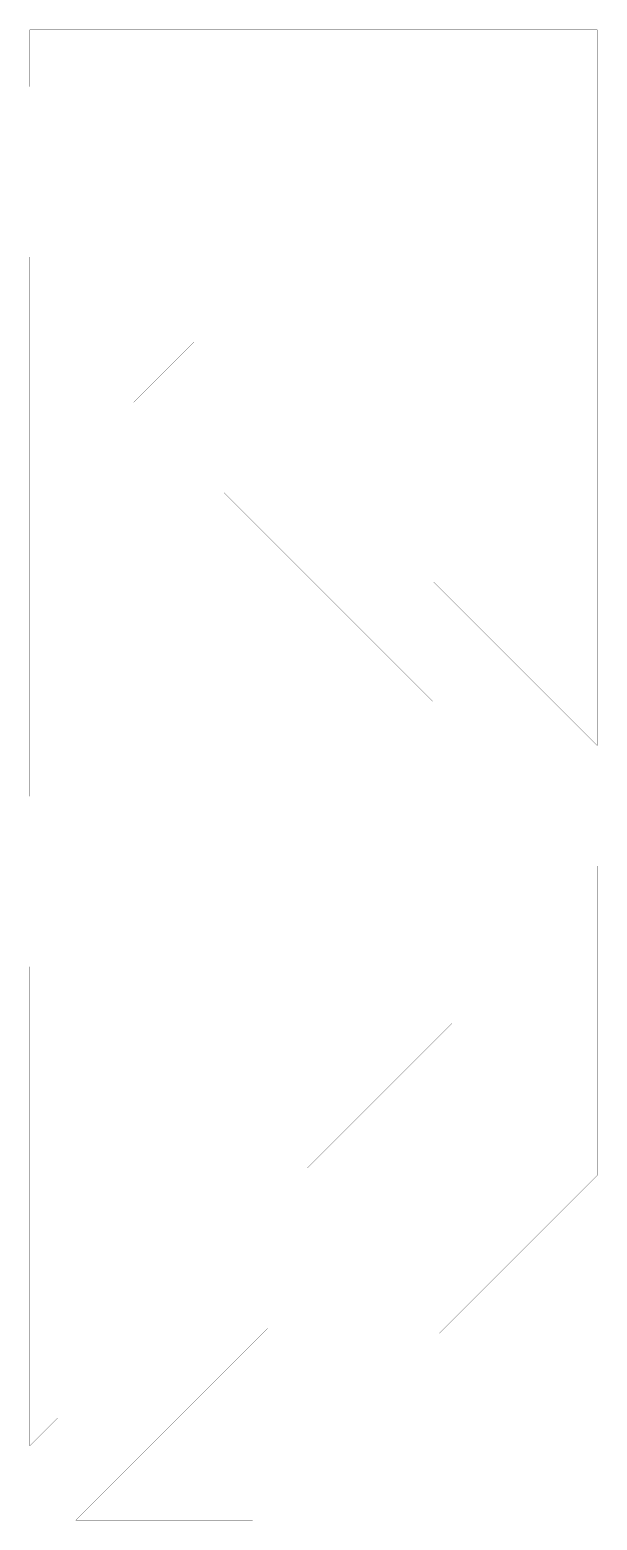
# Model space of a CAD drawing. Extents: x 0.04 to 0.83, y 0.05 to 2.11.
import ezdxf

# ---------------------------------------------------------------- set-up
doc = ezdxf.new("R2010")
doc.units = 0
doc.layers.get('0').update_dxf_attribs({"linetype": 'CONTINUOUS'})

msp = doc.modelspace()

# ---------------------------------------------------------------- linework, layer by layer
at = {"color": 1, "const_width": 0.000149}
msp.add_lwpolyline([(0.0394, 2.1134), (0.8268, 2.1134), (0.8268, 1.1208), (0.4332, 1.5144), (0.2671, 1.6804), (0.1836, 1.5969), (0.4332, 1.3473), (0.7891, 0.9914), (0.8268, 0.9537), (0.8268, 0.5246), (0.3487, 0.0465), (0.1033, 0.0465), (0.7088, 0.652), (0.6252, 0.7355), (0.0394, 0.1497), (0.0394, 0.8141), (0.4332, 0.8141), (0.4332, 1.0505), (0.0394, 1.0505), (0.0394, 1.7983), (0.4332, 1.7983), (0.4332, 2.0347), (0.0394, 2.0347), (0.0394, 2.1134)], close=True, dxfattribs=at)

doc.saveas('drawing.dxf')
